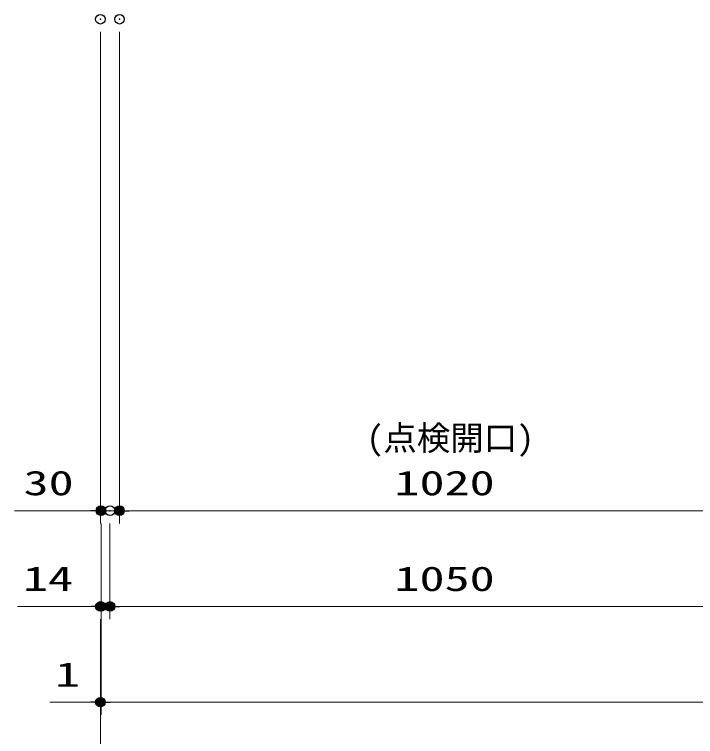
# Model space of a CAD drawing. Units: millimetres, scale not verified. Extents: x -9797 to 9797, y -4555 to 4555.
# Drawn here: x -7894 to -6826, y -3040 to -1908 of the extents above; entities that cross this region are included whole.
import ezdxf
from ezdxf.enums import TextEntityAlignment as Align

# ---------------------------------------------------------------- set-up
doc = ezdxf.new("R2010")
doc.units = ezdxf.units.MM
doc.header["$LTSCALE"] = 30
doc.header["$PDMODE"] = 32
doc.header["$PDSIZE"] = 15
for name, color, linetype, lineweight in [('0-0_0', 7, 'Continuous', 25), ('0-3_寸法ﾚｲﾔｰ', 30, 'Continuous', 13), ('0-4_DEFPOINTS', 7, 'Continuous', 25)]:
    doc.layers.add(name, color=color, linetype=linetype, lineweight=lineweight)
doc.styles.add('ＭＳ ゴシック', font='')
doc.styles.get('ＭＳ ゴシック').set_extended_font_data('MS Gothic')

# ---------------------------------------------------------------- blocks, each defined once
blk = doc.blocks.new('_DOT')
at = {"layer": '0-0_0', "color": 30}
blk.add_line((-15, 0), (-30, 0), dxfattribs=at)
for points in [[(0, 0), (-15, 0), (-14.88, 1.88)], [(0, 0), (-14.88, -1.88), (-15, 0)], [(0, 0), (-14.88, 1.88), (-14.53, 3.73)], [(0, 0), (-14.53, -3.73), (-14.88, -1.88)], [(0, 0), (-14.53, 3.73), (-13.95, 5.52)], [(0, 0), (-13.95, -5.52), (-14.53, -3.73)], [(0, 0), (-13.95, 5.52), (-13.14, 7.23)], [(0, 0), (-13.14, -7.23), (-13.95, -5.52)], [(0, 0), (-13.14, 7.23), (-12.14, 8.82)], [(0, 0), (-12.14, -8.82), (-13.14, -7.23)], [(0, 0), (-12.14, 8.82), (-10.93, 10.27)], [(0, 0), (-10.93, -10.27), (-12.14, -8.82)], [(0, 0), (-10.93, 10.27), (-9.56, 11.56)], [(0, 0), (-9.56, -11.56), (-10.93, -10.27)], [(0, 0), (-9.56, 11.56), (-8.04, 12.66)], [(0, 0), (-8.04, -12.66), (-9.56, -11.56)], [(0, 0), (-8.04, 12.66), (-6.39, 13.57)], [(0, 0), (-6.39, -13.57), (-8.04, -12.66)], [(0, 0), (-6.39, 13.57), (-4.64, 14.27)], [(0, 0), (-4.64, -14.27), (-6.39, -13.57)], [(0, 0), (-4.64, 14.27), (-2.81, 14.73)], [(0, 0), (-2.81, -14.73), (-4.64, -14.27)], [(0, 0), (-2.81, 14.73), (-0.94, 14.97)], [(0, 0), (-0.94, -14.97), (-2.81, -14.73)], [(0, 0), (-0.94, 14.97), (0.94, 14.97)], [(0, 0), (0.94, -14.97), (-0.94, -14.97)], [(0, 0), (0.94, 14.97), (2.81, 14.73)], [(0, 0), (2.81, 14.73), (4.64, 14.27)], [(0, 0), (4.64, 14.27), (6.39, 13.57)], [(0, 0), (6.39, 13.57), (8.04, 12.66)], [(0, 0), (8.04, 12.66), (9.56, 11.56)], [(0, 0), (9.56, 11.56), (10.93, 10.27)], [(0, 0), (10.93, 10.27), (12.14, 8.82)], [(0, 0), (12.14, 8.82), (13.14, 7.23)], [(0, 0), (13.14, 7.23), (13.95, 5.52)], [(0, 0), (13.95, 5.52), (14.53, 3.73)], [(0, 0), (14.53, 3.73), (14.88, 1.88)], [(0, 0), (14.88, 1.88), (15, 0)], [(0, 0), (2.81, -14.73), (0.94, -14.97)], [(0, 0), (4.64, -14.27), (2.81, -14.73)], [(0, 0), (6.39, -13.57), (4.64, -14.27)], [(0, 0), (8.04, -12.66), (6.39, -13.57)], [(0, 0), (9.56, -11.56), (8.04, -12.66)], [(0, 0), (10.93, -10.27), (9.56, -11.56)], [(0, 0), (12.14, -8.82), (10.93, -10.27)], [(0, 0), (13.14, -7.23), (12.14, -8.82)], [(0, 0), (13.95, -5.52), (13.14, -7.23)], [(0, 0), (14.53, -3.73), (13.95, -5.52)], [(0, 0), (14.88, -1.88), (14.53, -3.73)], [(0, 0), (15, 0), (14.88, -1.88)]]:
    blk.add_solid(points, dxfattribs=at)

msp = doc.modelspace()

# ---------------------------------------------------------------- linework, layer by layer
at = {"layer": '0-3_寸法ﾚｲﾔｰ'}
for p, q in [((-7759.02, -1935.93), (-7759.02, -2705.93)), ((-7729.02, -1935.93), (-7729.02, -2705.93)), ((-7729.02, -1935.93), (-7729.02, -2705.93)), ((-7759.02, -2685.93), (-7893.78, -2685.93)), ((-7774.02, -2685.93), (-7789.02, -2685.93)), ((-7759.02, -2685.93), (-7729.02, -2685.93)), ((-7714.02, -2685.93), (-6724.02, -2685.93)), ((-7714.02, -2685.93), (-7699.02, -2685.93)), ((-7758.02, -2705.93), (-7758.02, -3005.93)), ((-7758.02, -2705.93), (-7758.02, -2855.93)), ((-7744.02, -2705.93), (-7744.02, -2855.93)), ((-7744.02, -2705.93), (-7744.02, -2855.93)), ((-7758.02, -2835.93), (-7889.02, -2835.93)), ((-7773.02, -2835.93), (-7788.02, -2835.93)), ((-7758.02, -2835.93), (-7744.02, -2835.93)), ((-7729.02, -2835.93), (-6709.02, -2835.93)), ((-7729.02, -2835.93), (-7714.02, -2835.93)), ((-7759.02, -2855.93), (-7759.02, -3155.93)), ((-7759.02, -2855.93), (-7759.02, -3005.93)), ((-7758.02, -2855.93), (-7758.02, -3005.93)), ((-7759.02, -2985.93), (-7838.54, -2985.93)), ((-7774.02, -2985.93), (-7789.02, -2985.93)), ((-7758.02, -2985.93), (-7759.02, -2985.93)), ((-7743.02, -2985.93), (-5375.02, -2985.93)), ((-7743.02, -2985.93), (-7728.02, -2985.93))]:
    msp.add_line(p, q, dxfattribs=at)
at = {"layer": '0-4_DEFPOINTS'}
for p in [(-7759.02, -1915.93), (-7729.02, -1915.93), (-7729.02, -1915.93), (-7758.02, -2685.93), (-7758.02, -2685.93), (-7744.02, -2685.93), (-7729.02, -2685.93), (-7759.02, -2835.93), (-7759.02, -2835.93), (-7758.02, -2835.93), (-7744.02, -2835.93), (-7759.02, -2985.93)]:
    msp.add_point(p, dxfattribs=at)

# ---------------------------------------------------------------- block references
at = {"layer": '0-3_寸法ﾚｲﾔｰ', "xscale": 0.5, "yscale": 0.5}
for p in [(-7759.02, -2685.93), (-7758.02, -2835.93), (-7759.02, -2985.93)]:
    msp.add_blockref('_DOT', p, dxfattribs=at)
at = {"layer": '0-3_寸法ﾚｲﾔｰ', "xscale": 0.5, "yscale": 0.5, "rotation": 180}
for p in [(-7729.02, -2685.93), (-7729.02, -2685.93), (-7744.02, -2835.93), (-7744.02, -2835.93), (-7758.02, -2985.93), (-7758.02, -2985.93)]:
    msp.add_blockref('_DOT', p, dxfattribs=at)

# ---------------------------------------------------------------- texts
at = {"layer": '0-3_寸法ﾚｲﾔｰ', "style": 'ＭＳ ゴシック'}
msp.add_text('(点検開口)', height=38.48, dxfattribs=at).set_placement((-7341.68, -2602.85), align=Align.BOTTOM_LEFT)
at = {"layer": '0-3_寸法ﾚｲﾔｰ', "style": 'ＭＳ ゴシック', "width": 1.5}
for s, p in [('30', (-7879.49, -2673.33)), ('1020', (-7298.06, -2673.33)), ('14', (-7880.45, -2823.33)), ('1050', (-7298.06, -2823.33)), ('1', (-7829.97, -2973.33))]:
    msp.add_text(s, height=38.49, dxfattribs=at).set_placement(p, align=Align.BOTTOM_LEFT)

doc.saveas('drawing.dxf')
